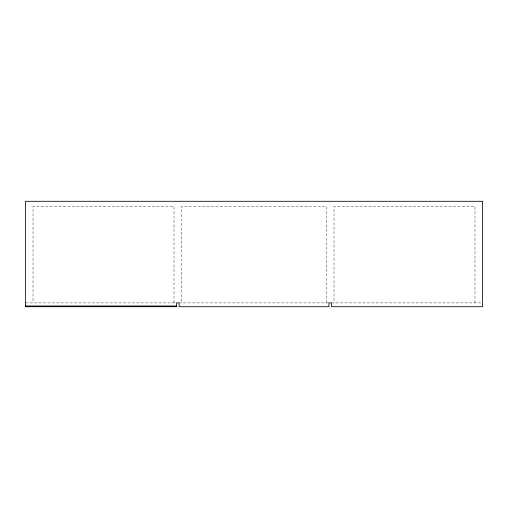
<?xml version="1.0" encoding="UTF-8"?>
<svg xmlns="http://www.w3.org/2000/svg" width="508" height="508" viewBox="0 0 508 508"><rect width="100%" height="100%" fill="white"/><g stroke="black" fill="none" stroke-linecap="round" stroke-linejoin="round"><path stroke-width="0.38" stroke-dasharray="2.54 1.91" d="M25.4 302.895L176.53 302.895M179.07 302.895L328.93 302.895M331.47 302.895L482.6 302.895M474.98 302.895L474.98 206.375L334.01 206.375L334.01 302.895M326.39 302.895L326.39 206.375L181.61 206.375L181.61 302.895M173.99 302.895L173.99 206.375L33.02 206.375L33.02 302.895"/><path stroke-width="0.76" d="M25.4 305.994L176.53 305.994M482.6 201.295L25.4 201.295L25.4 306.705L176.53 306.705L176.53 302.895L179.07 302.895L179.07 306.705L328.93 306.705L328.93 302.895L331.47 302.895L331.47 306.705L482.6 306.705L482.6 201.295"/></g></svg>
